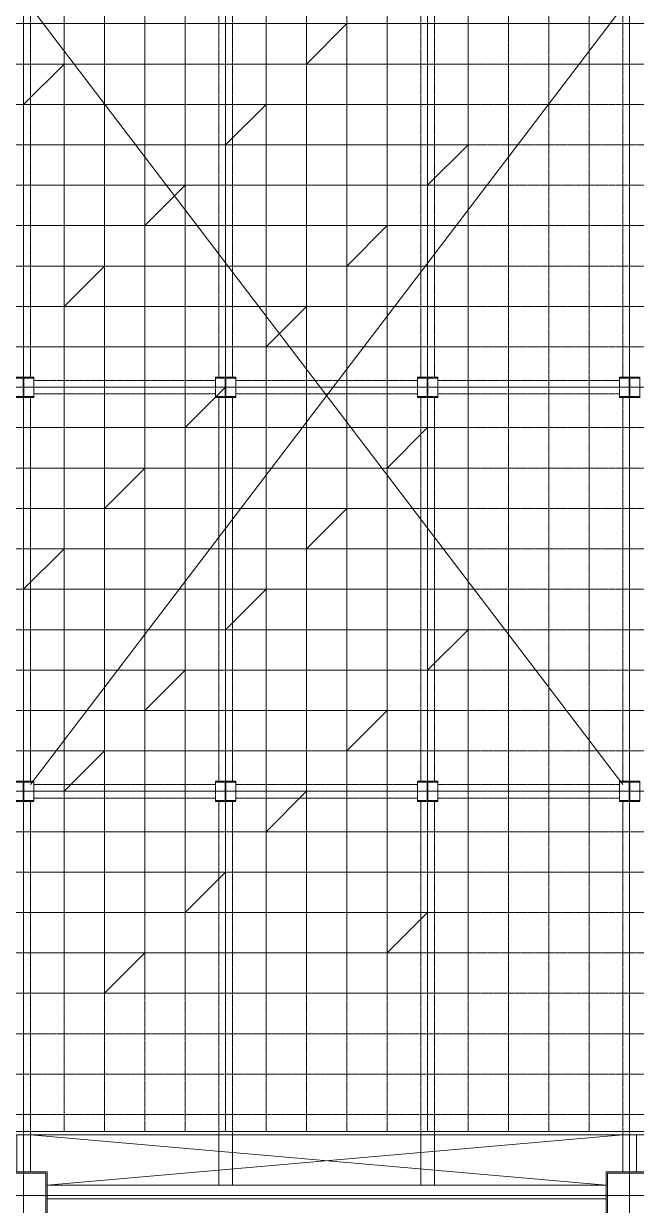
# Model space of a CAD drawing. Extents: x 73996 to 686888, y -9729 to 263202.
# Drawn here: x 390926 to 400026, y 181054 to 198602 of the extents above; entities that cross this region are included whole.
import ezdxf

# ---------------------------------------------------------------- set-up
doc = ezdxf.new("R2010")
doc.units = 0
doc.header["$LTSCALE"] = 20
doc.linetypes.add('Data Center Layout_L20$0$CENTER', pattern=[2, 1.25, -0.25, 0.25, -0.25])
doc.linetypes.add('Data Center Layout_L20$0$DOTK1', pattern=[0.1, 0.05, -0.05])
for name, color, linetype, lineweight in [('Data Center Layout_L20$0$$ALDG', 252, 'Data Center Layout_L20$0$DOTK1', 0), ('Data Center Layout_L20$0$$ALDG-P', 252, 'Continuous', 0), ('Data Center Layout_L20$0$$AREA-RC', 252, 'Continuous', 0), ('Data Center Layout_L20$0$$OOBIKI', 252, 'Data Center Layout_L20$0$DOTK1', 0), ('Data Center Layout_L20$0$ARC', 252, 'Continuous', 0), ('Data Center Layout_L20$0$H-SIN', 252, 'Data Center Layout_L20$0$CENTER', 9), ('Data Center Layout_L20$0$HOJO1', 252, 'Continuous', 0)]:
    doc.layers.add(name, color=color, linetype=linetype, lineweight=lineweight)

# ---------------------------------------------------------------- blocks, each defined once
blk = doc.blocks.new('Data Center Layout_L20$0$BLANK')
blk.add_lwpolyline([(0, 0), (600, 0), (600, 600), (0, 600)], close=True)
blk = doc.blocks.new('Data Center Layout_L20$0$45%-AL-G')
blk.add_line((600, 600), (0, 0))
blk.add_lwpolyline([(0, 0), (600, 0), (600, 600), (0, 600)], close=True)
blk = doc.blocks.new('Data Center Layout_L20$0$A$C80dc7663')
at = {"layer": 'Data Center Layout_L20$0$$ALDG'}
for p, q in [((433540.24, 183095.59), (433540.24, 148995.59)), ((434140.24, 183095.59), (434140.24, 148995.59)), ((434740.24, 183095.59), (434740.24, 148995.59)), ((435340.24, 183095.59), (435340.24, 148995.59)), ((435940.24, 183095.59), (435940.24, 148995.59)), ((436540.24, 183095.59), (436540.24, 148995.59)), ((437140.24, 183095.59), (437140.24, 148995.59)), ((437740.24, 183095.59), (437740.24, 148995.59)), ((438340.24, 183095.59), (438340.24, 148995.59)), ((438940.24, 183095.59), (438940.24, 148995.59)), ((439540.24, 183095.59), (439540.24, 148995.59)), ((440140.24, 183095.59), (440140.24, 148995.59)), ((440740.24, 183095.59), (440740.24, 148995.59)), ((441340.24, 183095.59), (441340.24, 148995.59)), ((432940.24, 165695.59), (432940.24, 148995.59)), ((441940.24, 165695.59), (441940.24, 148995.59)), ((334590.24, 165445.59), (531290.24, 165445.59)), ((531290.24, 164845.59), (334590.24, 164845.59)), ((334590.24, 164245.59), (531290.24, 164245.59)), ((531290.24, 163645.59), (334590.24, 163645.59)), ((334590.24, 163045.59), (531290.24, 163045.59)), ((531290.24, 162445.59), (334590.24, 162445.59)), ((334590.24, 161845.59), (531290.24, 161845.59)), ((531290.24, 161245.59), (334590.24, 161245.59)), ((334590.24, 160645.59), (531290.24, 160645.59)), ((334590.24, 160045.59), (531290.24, 160045.59)), ((531290.24, 159445.59), (334590.24, 159445.59)), ((334590.24, 158845.59), (531290.24, 158845.59)), ((531290.24, 158245.59), (334590.24, 158245.59)), ((531290.24, 157645.59), (334590.24, 157645.59)), ((334590.24, 157045.59), (531290.24, 157045.59)), ((531290.24, 156445.59), (334590.24, 156445.59)), ((334590.24, 155845.59), (531290.24, 155845.59)), ((531290.24, 155245.59), (334590.24, 155245.59)), ((334590.24, 154645.59), (531290.24, 154645.59)), ((531290.24, 154045.59), (334590.24, 154045.59)), ((334590.24, 153445.59), (531290.24, 153445.59)), ((531290.24, 152845.59), (334590.24, 152845.59)), ((334590.24, 152245.59), (531290.24, 152245.59)), ((531290.24, 151645.59), (334590.24, 151645.59)), ((334590.24, 151045.59), (531290.24, 151045.59)), ((531290.24, 150445.59), (334590.24, 150445.59)), ((334590.24, 149845.59), (531290.24, 149845.59)), ((531290.24, 149245.59), (334590.24, 149245.59))]:
    blk.add_line(p, q, dxfattribs=at)
at = {"layer": 'Data Center Layout_L20$0$$ALDG-P'}
blk.add_lwpolyline([(421540.24, 151045.59), (421540.24, 165445.59), (428140.24, 165445.59), (428140.24, 154045.59), (431740.24, 154045.59), (431740.24, 165445.59), (439540.24, 165445.59), (439540.24, 151045.59)], close=True, dxfattribs=at)
at = {"layer": 'Data Center Layout_L20$0$$AREA-RC'}
blk.add_lwpolyline([(390940.24, 151045.59), (439540.24, 151045.59), (439540.24, 165445.59), (446140.24, 165445.59), (446140.24, 148345.59), (444890.24, 148345.59), (444890.24, 148945.59), (402990.24, 148945.59), (402990.24, 148395.59), (396590.24, 148395.59), (396590.24, 148345.59), (390890.24, 148345.59), (390890.24, 148995.59), (390940.24, 148995.59)], close=True, dxfattribs=at)
at = {"layer": 'Data Center Layout_L20$0$$OOBIKI'}
for p, q in [((435840.24, 160195.59), (435840.24, 165895.59)), ((436040.24, 160195.59), (436040.24, 165895.59)), ((438840.24, 160195.59), (438840.24, 165895.59)), ((439040.24, 160195.59), (439040.24, 165895.59)), ((433040.24, 160195.59), (433040.24, 165695.59)), ((441840.24, 160195.59), (441840.24, 165695.59)), ((435790.24, 160145.59), (433090.24, 160145.59)), ((438790.24, 160145.59), (436090.24, 160145.59)), ((441790.24, 160145.59), (439090.24, 160145.59)), ((433040.24, 154195.59), (433040.24, 159895.59)), ((433090.24, 159945.59), (435790.24, 159945.59)), ((435840.24, 154195.59), (435840.24, 159895.59)), ((436040.24, 154195.59), (436040.24, 159895.59)), ((436090.24, 159945.59), (438790.24, 159945.59)), ((438840.24, 154195.59), (438840.24, 159895.59)), ((439040.24, 154195.59), (439040.24, 159895.59)), ((439090.24, 159945.59), (441790.24, 159945.59)), ((441840.24, 154195.59), (441840.24, 159895.59)), ((433090.24, 154145.59), (435790.24, 154145.59)), ((436090.24, 154145.59), (438790.24, 154145.59)), ((439090.24, 154145.59), (441790.24, 154145.59)), ((433090.24, 153945.59), (435790.24, 153945.59)), ((436090.24, 153945.59), (438790.24, 153945.59)), ((439090.24, 153945.59), (441790.24, 153945.59)), ((433040.24, 148395.59), (433040.24, 153895.59)), ((435840.24, 148195.59), (435840.24, 153895.59)), ((436040.24, 148195.59), (436040.24, 153895.59)), ((438840.24, 148195.59), (438840.24, 153895.59)), ((439040.24, 148195.59), (439040.24, 153895.59)), ((441840.24, 148395.59), (441840.24, 153895.59))]:
    blk.add_line(p, q, dxfattribs=at)
at = {"layer": 'Data Center Layout_L20$0$$OOBIKI', "linetype": 'Data Center Layout_L20$0$DOTK1'}
for points in [[(432790.24, 160195.59), (433090.24, 160195.59), (433090.24, 160180.59), (432945.24, 160180.59), (432945.24, 159910.59), (433090.24, 159910.59), (433090.24, 159895.59), (432790.24, 159895.59), (432790.24, 159910.59), (432935.24, 159910.59), (432935.24, 160180.59), (432790.24, 160180.59)], [(435790.24, 160195.59), (436090.24, 160195.59), (436090.24, 160180.59), (435945.24, 160180.59), (435945.24, 159910.59), (436090.24, 159910.59), (436090.24, 159895.59), (435790.24, 159895.59), (435790.24, 159910.59), (435935.24, 159910.59), (435935.24, 160180.59), (435790.24, 160180.59)], [(438790.24, 160195.59), (439090.24, 160195.59), (439090.24, 160180.59), (438945.24, 160180.59), (438945.24, 159910.59), (439090.24, 159910.59), (439090.24, 159895.59), (438790.24, 159895.59), (438790.24, 159910.59), (438935.24, 159910.59), (438935.24, 160180.59), (438790.24, 160180.59)], [(441790.24, 160195.59), (442090.24, 160195.59), (442090.24, 160180.59), (441945.24, 160180.59), (441945.24, 159910.59), (442090.24, 159910.59), (442090.24, 159895.59), (441790.24, 159895.59), (441790.24, 159910.59), (441935.24, 159910.59), (441935.24, 160180.59), (441790.24, 160180.59)], [(432790.24, 154195.59), (433090.24, 154195.59), (433090.24, 154180.59), (432945.24, 154180.59), (432945.24, 153910.59), (433090.24, 153910.59), (433090.24, 153895.59), (432790.24, 153895.59), (432790.24, 153910.59), (432935.24, 153910.59), (432935.24, 154180.59), (432790.24, 154180.59)], [(435790.24, 154195.59), (436090.24, 154195.59), (436090.24, 154180.59), (435945.24, 154180.59), (435945.24, 153910.59), (436090.24, 153910.59), (436090.24, 153895.59), (435790.24, 153895.59), (435790.24, 153910.59), (435935.24, 153910.59), (435935.24, 154180.59), (435790.24, 154180.59)], [(438790.24, 154195.59), (439090.24, 154195.59), (439090.24, 154180.59), (438945.24, 154180.59), (438945.24, 153910.59), (439090.24, 153910.59), (439090.24, 153895.59), (438790.24, 153895.59), (438790.24, 153910.59), (438935.24, 153910.59), (438935.24, 154180.59), (438790.24, 154180.59)], [(441790.24, 154195.59), (442090.24, 154195.59), (442090.24, 154180.59), (441945.24, 154180.59), (441945.24, 153910.59), (442090.24, 153910.59), (442090.24, 153895.59), (441790.24, 153895.59), (441790.24, 153910.59), (441935.24, 153910.59), (441935.24, 154180.59), (441790.24, 154180.59)]]:
    blk.add_lwpolyline(points, close=True, dxfattribs=at)
at = {"layer": 'Data Center Layout_L20$0$$OOBIKI'}
for points in [[(432790.24, 159895.59), (433090.24, 159895.59), (433090.24, 160195.59), (432790.24, 160195.59)], [(435790.24, 159895.59), (436090.24, 159895.59), (436090.24, 160195.59), (435790.24, 160195.59)], [(438790.24, 159895.59), (439090.24, 159895.59), (439090.24, 160195.59), (438790.24, 160195.59)], [(441790.24, 159895.59), (442090.24, 159895.59), (442090.24, 160195.59), (441790.24, 160195.59)], [(432790.24, 153895.59), (433090.24, 153895.59), (433090.24, 154195.59), (432790.24, 154195.59)], [(435790.24, 153895.59), (436090.24, 153895.59), (436090.24, 154195.59), (435790.24, 154195.59)], [(438790.24, 153895.59), (439090.24, 153895.59), (439090.24, 154195.59), (438790.24, 154195.59)], [(441790.24, 153895.59), (442090.24, 153895.59), (442090.24, 154195.59), (441790.24, 154195.59)]]:
    blk.add_lwpolyline(points, close=True, dxfattribs=at)
at = {"layer": 'Data Center Layout_L20$0$ARC'}
for p, q in [((444940.24, 148995.59), (402940.24, 148995.59)), ((402990.24, 148945.59), (444890.24, 148945.59)), ((433040.24, 148945.59), (441590.24, 148195.59)), ((433290.24, 148195.59), (441840.24, 148945.59)), ((441590.24, 148195.59), (433290.24, 148195.59)), ((433290.24, 147995.59), (441590.24, 147995.59))]:
    blk.add_line(p, q, dxfattribs=at)
at = {"layer": 'Data Center Layout_L20$0$ARC', "linetype": 'Continuous'}
blk.add_line((433290.24, 148045.59), (441590.24, 148045.59), dxfattribs=at)
at = {"layer": 'Data Center Layout_L20$0$ARC'}
for points in [[(432840.24, 148945.59), (433040.24, 148945.59), (433040.24, 148395.59), (432840.24, 148395.59)], [(436040.24, 148945.59), (435840.24, 148945.59), (435840.24, 148195.59), (436040.24, 148195.59)], [(439040.24, 148945.59), (438840.24, 148945.59), (438840.24, 148195.59), (439040.24, 148195.59)], [(441840.24, 148945.59), (442040.24, 148945.59), (442040.24, 148395.59), (441840.24, 148395.59)], [(432590.24, 147695.59), (432590.24, 148395.59), (433290.24, 148395.59), (433290.24, 147695.59)], [(432610.24, 147715.59), (432610.24, 148375.59), (433270.24, 148375.59), (433270.24, 147715.59)], [(441590.24, 147695.59), (441590.24, 148395.59), (442290.24, 148395.59), (442290.24, 147695.59)], [(441610.24, 147715.59), (441610.24, 148375.59), (442270.24, 148375.59), (442270.24, 147715.59)]]:
    blk.add_lwpolyline(points, close=True, dxfattribs=at)
at = {"layer": 'Data Center Layout_L20$0$H-SIN'}
for p, q in [((432940.24, 124521.53), (432940.24, 230045.59)), ((441940.24, 124521.53), (441940.24, 230045.59)), ((294307.41, 160045.59), (588940.24, 160045.59)), ((294307.41, 154045.59), (588940.24, 154045.59)), ((294307.41, 148045.59), (588940.24, 148045.59))]:
    blk.add_line(p, q, dxfattribs=at)
at = {"layer": 'Data Center Layout_L20$0$HOJO1'}
for p, q in [((441840.24, 165695.59), (433040.24, 154145.59)), ((433040.24, 165695.59), (441840.24, 154145.59))]:
    blk.add_line(p, q, dxfattribs=at)
at = {"layer": 'Data Center Layout_L20$0$$ALDG-P'}
for name, p in [('Data Center Layout_L20$0$BLANK', (432340.24, 165445.59)), ('Data Center Layout_L20$0$BLANK', (432940.24, 165445.59)), ('Data Center Layout_L20$0$BLANK', (432940.24, 164845.59)), ('Data Center Layout_L20$0$BLANK', (433540.24, 164845.59)), ('Data Center Layout_L20$0$BLANK', (434140.24, 164845.59)), ('Data Center Layout_L20$0$BLANK', (434740.24, 164845.59)), ('Data Center Layout_L20$0$BLANK', (435340.24, 164845.59)), ('Data Center Layout_L20$0$BLANK', (435940.24, 164845.59)), ('Data Center Layout_L20$0$BLANK', (436540.24, 164845.59)), ('Data Center Layout_L20$0$45%-AL-G', (437140.24, 164845.59)), ('Data Center Layout_L20$0$BLANK', (437740.24, 164845.59)), ('Data Center Layout_L20$0$BLANK', (438340.24, 164845.59)), ('Data Center Layout_L20$0$BLANK', (438940.24, 164845.59)), ('Data Center Layout_L20$0$45%-AL-G', (432940.24, 164245.59)), ('Data Center Layout_L20$0$BLANK', (433540.24, 164245.59)), ('Data Center Layout_L20$0$BLANK', (434140.24, 164245.59)), ('Data Center Layout_L20$0$BLANK', (434740.24, 164245.59)), ('Data Center Layout_L20$0$BLANK', (435340.24, 164245.59)), ('Data Center Layout_L20$0$BLANK', (435940.24, 164245.59)), ('Data Center Layout_L20$0$BLANK', (436540.24, 164245.59)), ('Data Center Layout_L20$0$BLANK', (437140.24, 164245.59)), ('Data Center Layout_L20$0$BLANK', (437740.24, 164245.59)), ('Data Center Layout_L20$0$BLANK', (438340.24, 164245.59)), ('Data Center Layout_L20$0$BLANK', (438940.24, 164245.59)), ('Data Center Layout_L20$0$BLANK', (432940.24, 163645.59)), ('Data Center Layout_L20$0$BLANK', (433540.24, 163645.59)), ('Data Center Layout_L20$0$BLANK', (434140.24, 163645.59)), ('Data Center Layout_L20$0$BLANK', (434740.24, 163645.59)), ('Data Center Layout_L20$0$BLANK', (435340.24, 163645.59)), ('Data Center Layout_L20$0$45%-AL-G', (435940.24, 163645.59)), ('Data Center Layout_L20$0$BLANK', (436540.24, 163645.59)), ('Data Center Layout_L20$0$BLANK', (437140.24, 163645.59)), ('Data Center Layout_L20$0$BLANK', (437740.24, 163645.59)), ('Data Center Layout_L20$0$BLANK', (438340.24, 163645.59)), ('Data Center Layout_L20$0$BLANK', (438940.24, 163645.59)), ('Data Center Layout_L20$0$BLANK', (432940.24, 163045.59)), ('Data Center Layout_L20$0$BLANK', (433540.24, 163045.59)), ('Data Center Layout_L20$0$BLANK', (434140.24, 163045.59)), ('Data Center Layout_L20$0$BLANK', (434740.24, 163045.59)), ('Data Center Layout_L20$0$BLANK', (435340.24, 163045.59)), ('Data Center Layout_L20$0$BLANK', (435940.24, 163045.59)), ('Data Center Layout_L20$0$BLANK', (436540.24, 163045.59)), ('Data Center Layout_L20$0$BLANK', (437140.24, 163045.59)), ('Data Center Layout_L20$0$BLANK', (437740.24, 163045.59)), ('Data Center Layout_L20$0$BLANK', (438340.24, 163045.59)), ('Data Center Layout_L20$0$45%-AL-G', (438940.24, 163045.59)), ('Data Center Layout_L20$0$BLANK', (432940.24, 162445.59)), ('Data Center Layout_L20$0$BLANK', (433540.24, 162445.59)), ('Data Center Layout_L20$0$BLANK', (434140.24, 162445.59)), ('Data Center Layout_L20$0$45%-AL-G', (434740.24, 162445.59)), ('Data Center Layout_L20$0$BLANK', (435340.24, 162445.59)), ('Data Center Layout_L20$0$BLANK', (435940.24, 162445.59)), ('Data Center Layout_L20$0$BLANK', (436540.24, 162445.59)), ('Data Center Layout_L20$0$BLANK', (437140.24, 162445.59)), ('Data Center Layout_L20$0$BLANK', (437740.24, 162445.59)), ('Data Center Layout_L20$0$BLANK', (438340.24, 162445.59)), ('Data Center Layout_L20$0$BLANK', (438940.24, 162445.59)), ('Data Center Layout_L20$0$BLANK', (432940.24, 161845.59)), ('Data Center Layout_L20$0$BLANK', (433540.24, 161845.59)), ('Data Center Layout_L20$0$BLANK', (434140.24, 161845.59)), ('Data Center Layout_L20$0$BLANK', (434740.24, 161845.59)), ('Data Center Layout_L20$0$BLANK', (435340.24, 161845.59)), ('Data Center Layout_L20$0$BLANK', (435940.24, 161845.59)), ('Data Center Layout_L20$0$BLANK', (436540.24, 161845.59)), ('Data Center Layout_L20$0$BLANK', (437140.24, 161845.59)), ('Data Center Layout_L20$0$45%-AL-G', (437740.24, 161845.59)), ('Data Center Layout_L20$0$BLANK', (438340.24, 161845.59)), ('Data Center Layout_L20$0$BLANK', (438940.24, 161845.59)), ('Data Center Layout_L20$0$BLANK', (432940.24, 161245.59)), ('Data Center Layout_L20$0$45%-AL-G', (433540.24, 161245.59)), ('Data Center Layout_L20$0$BLANK', (434140.24, 161245.59)), ('Data Center Layout_L20$0$BLANK', (434740.24, 161245.59)), ('Data Center Layout_L20$0$BLANK', (435340.24, 161245.59)), ('Data Center Layout_L20$0$BLANK', (435940.24, 161245.59)), ('Data Center Layout_L20$0$BLANK', (436540.24, 161245.59)), ('Data Center Layout_L20$0$BLANK', (437140.24, 161245.59)), ('Data Center Layout_L20$0$BLANK', (437740.24, 161245.59)), ('Data Center Layout_L20$0$BLANK', (438340.24, 161245.59)), ('Data Center Layout_L20$0$BLANK', (438940.24, 161245.59)), ('Data Center Layout_L20$0$BLANK', (432940.24, 160645.59)), ('Data Center Layout_L20$0$BLANK', (433540.24, 160645.59)), ('Data Center Layout_L20$0$BLANK', (434140.24, 160645.59)), ('Data Center Layout_L20$0$BLANK', (434740.24, 160645.59)), ('Data Center Layout_L20$0$BLANK', (435340.24, 160645.59)), ('Data Center Layout_L20$0$BLANK', (435940.24, 160645.59)), ('Data Center Layout_L20$0$45%-AL-G', (436540.24, 160645.59)), ('Data Center Layout_L20$0$BLANK', (437140.24, 160645.59)), ('Data Center Layout_L20$0$BLANK', (437740.24, 160645.59)), ('Data Center Layout_L20$0$BLANK', (438340.24, 160645.59)), ('Data Center Layout_L20$0$BLANK', (438940.24, 160645.59)), ('Data Center Layout_L20$0$BLANK', (432940.24, 160045.59)), ('Data Center Layout_L20$0$BLANK', (433540.24, 160045.59)), ('Data Center Layout_L20$0$BLANK', (434140.24, 160045.59)), ('Data Center Layout_L20$0$BLANK', (434740.24, 160045.59)), ('Data Center Layout_L20$0$BLANK', (435340.24, 160045.59)), ('Data Center Layout_L20$0$BLANK', (435940.24, 160045.59)), ('Data Center Layout_L20$0$BLANK', (436540.24, 160045.59)), ('Data Center Layout_L20$0$BLANK', (437140.24, 160045.59)), ('Data Center Layout_L20$0$BLANK', (437740.24, 160045.59)), ('Data Center Layout_L20$0$BLANK', (438340.24, 160045.59)), ('Data Center Layout_L20$0$BLANK', (438940.24, 160045.59)), ('Data Center Layout_L20$0$BLANK', (432940.24, 159445.59)), ('Data Center Layout_L20$0$BLANK', (433540.24, 159445.59)), ('Data Center Layout_L20$0$BLANK', (434140.24, 159445.59)), ('Data Center Layout_L20$0$BLANK', (434740.24, 159445.59)), ('Data Center Layout_L20$0$45%-AL-G', (435340.24, 159445.59)), ('Data Center Layout_L20$0$BLANK', (435940.24, 159445.59)), ('Data Center Layout_L20$0$BLANK', (436540.24, 159445.59)), ('Data Center Layout_L20$0$BLANK', (437140.24, 159445.59)), ('Data Center Layout_L20$0$BLANK', (437740.24, 159445.59)), ('Data Center Layout_L20$0$BLANK', (438340.24, 159445.59)), ('Data Center Layout_L20$0$BLANK', (438940.24, 159445.59)), ('Data Center Layout_L20$0$BLANK', (432940.24, 158845.59)), ('Data Center Layout_L20$0$BLANK', (433540.24, 158845.59)), ('Data Center Layout_L20$0$BLANK', (434140.24, 158845.59)), ('Data Center Layout_L20$0$BLANK', (434740.24, 158845.59)), ('Data Center Layout_L20$0$BLANK', (435340.24, 158845.59)), ('Data Center Layout_L20$0$BLANK', (435940.24, 158845.59)), ('Data Center Layout_L20$0$BLANK', (436540.24, 158845.59)), ('Data Center Layout_L20$0$BLANK', (437140.24, 158845.59)), ('Data Center Layout_L20$0$BLANK', (437740.24, 158845.59)), ('Data Center Layout_L20$0$45%-AL-G', (438340.24, 158845.59)), ('Data Center Layout_L20$0$BLANK', (438940.24, 158845.59)), ('Data Center Layout_L20$0$BLANK', (432940.24, 158245.59)), ('Data Center Layout_L20$0$BLANK', (433540.24, 158245.59)), ('Data Center Layout_L20$0$45%-AL-G', (434140.24, 158245.59)), ('Data Center Layout_L20$0$BLANK', (434740.24, 158245.59)), ('Data Center Layout_L20$0$BLANK', (435340.24, 158245.59)), ('Data Center Layout_L20$0$BLANK', (435940.24, 158245.59)), ('Data Center Layout_L20$0$BLANK', (436540.24, 158245.59)), ('Data Center Layout_L20$0$BLANK', (437140.24, 158245.59)), ('Data Center Layout_L20$0$BLANK', (437740.24, 158245.59)), ('Data Center Layout_L20$0$BLANK', (438340.24, 158245.59)), ('Data Center Layout_L20$0$BLANK', (438940.24, 158245.59)), ('Data Center Layout_L20$0$BLANK', (432940.24, 157645.59)), ('Data Center Layout_L20$0$BLANK', (433540.24, 157645.59)), ('Data Center Layout_L20$0$BLANK', (434140.24, 157645.59)), ('Data Center Layout_L20$0$BLANK', (434740.24, 157645.59)), ('Data Center Layout_L20$0$BLANK', (435340.24, 157645.59)), ('Data Center Layout_L20$0$BLANK', (435940.24, 157645.59)), ('Data Center Layout_L20$0$BLANK', (436540.24, 157645.59)), ('Data Center Layout_L20$0$45%-AL-G', (437140.24, 157645.59)), ('Data Center Layout_L20$0$BLANK', (437740.24, 157645.59)), ('Data Center Layout_L20$0$BLANK', (438340.24, 157645.59)), ('Data Center Layout_L20$0$BLANK', (438940.24, 157645.59)), ('Data Center Layout_L20$0$45%-AL-G', (432940.24, 157045.59)), ('Data Center Layout_L20$0$BLANK', (433540.24, 157045.59)), ('Data Center Layout_L20$0$BLANK', (434140.24, 157045.59)), ('Data Center Layout_L20$0$BLANK', (434740.24, 157045.59)), ('Data Center Layout_L20$0$BLANK', (435340.24, 157045.59)), ('Data Center Layout_L20$0$BLANK', (435940.24, 157045.59)), ('Data Center Layout_L20$0$BLANK', (436540.24, 157045.59)), ('Data Center Layout_L20$0$BLANK', (437140.24, 157045.59)), ('Data Center Layout_L20$0$BLANK', (437740.24, 157045.59)), ('Data Center Layout_L20$0$BLANK', (438340.24, 157045.59)), ('Data Center Layout_L20$0$BLANK', (438940.24, 157045.59)), ('Data Center Layout_L20$0$BLANK', (432940.24, 156445.59)), ('Data Center Layout_L20$0$BLANK', (433540.24, 156445.59)), ('Data Center Layout_L20$0$BLANK', (434140.24, 156445.59)), ('Data Center Layout_L20$0$BLANK', (434740.24, 156445.59)), ('Data Center Layout_L20$0$BLANK', (435340.24, 156445.59)), ('Data Center Layout_L20$0$45%-AL-G', (435940.24, 156445.59)), ('Data Center Layout_L20$0$BLANK', (436540.24, 156445.59)), ('Data Center Layout_L20$0$BLANK', (437140.24, 156445.59)), ('Data Center Layout_L20$0$BLANK', (437740.24, 156445.59)), ('Data Center Layout_L20$0$BLANK', (438340.24, 156445.59)), ('Data Center Layout_L20$0$BLANK', (438940.24, 156445.59)), ('Data Center Layout_L20$0$BLANK', (432940.24, 155845.59)), ('Data Center Layout_L20$0$BLANK', (433540.24, 155845.59)), ('Data Center Layout_L20$0$BLANK', (434140.24, 155845.59)), ('Data Center Layout_L20$0$BLANK', (434740.24, 155845.59)), ('Data Center Layout_L20$0$BLANK', (435340.24, 155845.59)), ('Data Center Layout_L20$0$BLANK', (435940.24, 155845.59)), ('Data Center Layout_L20$0$BLANK', (436540.24, 155845.59)), ('Data Center Layout_L20$0$BLANK', (437140.24, 155845.59)), ('Data Center Layout_L20$0$BLANK', (437740.24, 155845.59)), ('Data Center Layout_L20$0$BLANK', (438340.24, 155845.59)), ('Data Center Layout_L20$0$45%-AL-G', (438940.24, 155845.59)), ('Data Center Layout_L20$0$BLANK', (432940.24, 155245.59)), ('Data Center Layout_L20$0$BLANK', (433540.24, 155245.59)), ('Data Center Layout_L20$0$BLANK', (434140.24, 155245.59)), ('Data Center Layout_L20$0$45%-AL-G', (434740.24, 155245.59)), ('Data Center Layout_L20$0$BLANK', (435340.24, 155245.59)), ('Data Center Layout_L20$0$BLANK', (435940.24, 155245.59)), ('Data Center Layout_L20$0$BLANK', (436540.24, 155245.59)), ('Data Center Layout_L20$0$BLANK', (437140.24, 155245.59)), ('Data Center Layout_L20$0$BLANK', (437740.24, 155245.59)), ('Data Center Layout_L20$0$BLANK', (438340.24, 155245.59)), ('Data Center Layout_L20$0$BLANK', (438940.24, 155245.59)), ('Data Center Layout_L20$0$BLANK', (432940.24, 154645.59)), ('Data Center Layout_L20$0$BLANK', (433540.24, 154645.59)), ('Data Center Layout_L20$0$BLANK', (434140.24, 154645.59)), ('Data Center Layout_L20$0$BLANK', (434740.24, 154645.59)), ('Data Center Layout_L20$0$BLANK', (435340.24, 154645.59)), ('Data Center Layout_L20$0$BLANK', (435940.24, 154645.59)), ('Data Center Layout_L20$0$BLANK', (436540.24, 154645.59)), ('Data Center Layout_L20$0$BLANK', (437140.24, 154645.59)), ('Data Center Layout_L20$0$45%-AL-G', (437740.24, 154645.59)), ('Data Center Layout_L20$0$BLANK', (438340.24, 154645.59)), ('Data Center Layout_L20$0$BLANK', (438940.24, 154645.59)), ('Data Center Layout_L20$0$BLANK', (432940.24, 154045.59)), ('Data Center Layout_L20$0$45%-AL-G', (433540.24, 154045.59)), ('Data Center Layout_L20$0$BLANK', (434140.24, 154045.59)), ('Data Center Layout_L20$0$BLANK', (434740.24, 154045.59)), ('Data Center Layout_L20$0$BLANK', (435340.24, 154045.59)), ('Data Center Layout_L20$0$BLANK', (435940.24, 154045.59)), ('Data Center Layout_L20$0$BLANK', (436540.24, 154045.59)), ('Data Center Layout_L20$0$BLANK', (437140.24, 154045.59)), ('Data Center Layout_L20$0$BLANK', (437740.24, 154045.59)), ('Data Center Layout_L20$0$BLANK', (438340.24, 154045.59)), ('Data Center Layout_L20$0$BLANK', (438940.24, 154045.59)), ('Data Center Layout_L20$0$BLANK', (432940.24, 153445.59)), ('Data Center Layout_L20$0$BLANK', (433540.24, 153445.59)), ('Data Center Layout_L20$0$BLANK', (434140.24, 153445.59)), ('Data Center Layout_L20$0$BLANK', (434740.24, 153445.59)), ('Data Center Layout_L20$0$BLANK', (435340.24, 153445.59)), ('Data Center Layout_L20$0$BLANK', (435940.24, 153445.59)), ('Data Center Layout_L20$0$45%-AL-G', (436540.24, 153445.59)), ('Data Center Layout_L20$0$BLANK', (437140.24, 153445.59)), ('Data Center Layout_L20$0$BLANK', (437740.24, 153445.59)), ('Data Center Layout_L20$0$BLANK', (438340.24, 153445.59)), ('Data Center Layout_L20$0$BLANK', (438940.24, 153445.59)), ('Data Center Layout_L20$0$BLANK', (432940.24, 152845.59)), ('Data Center Layout_L20$0$BLANK', (433540.24, 152845.59)), ('Data Center Layout_L20$0$BLANK', (434140.24, 152845.59)), ('Data Center Layout_L20$0$BLANK', (434740.24, 152845.59)), ('Data Center Layout_L20$0$BLANK', (435340.24, 152845.59)), ('Data Center Layout_L20$0$BLANK', (435940.24, 152845.59)), ('Data Center Layout_L20$0$BLANK', (436540.24, 152845.59)), ('Data Center Layout_L20$0$BLANK', (437140.24, 152845.59)), ('Data Center Layout_L20$0$BLANK', (437740.24, 152845.59)), ('Data Center Layout_L20$0$BLANK', (438340.24, 152845.59)), ('Data Center Layout_L20$0$BLANK', (438940.24, 152845.59)), ('Data Center Layout_L20$0$BLANK', (432940.24, 152245.59)), ('Data Center Layout_L20$0$BLANK', (433540.24, 152245.59)), ('Data Center Layout_L20$0$BLANK', (434140.24, 152245.59)), ('Data Center Layout_L20$0$BLANK', (434740.24, 152245.59)), ('Data Center Layout_L20$0$45%-AL-G', (435340.24, 152245.59)), ('Data Center Layout_L20$0$BLANK', (435940.24, 152245.59)), ('Data Center Layout_L20$0$BLANK', (436540.24, 152245.59)), ('Data Center Layout_L20$0$BLANK', (437140.24, 152245.59)), ('Data Center Layout_L20$0$BLANK', (437740.24, 152245.59)), ('Data Center Layout_L20$0$BLANK', (438340.24, 152245.59)), ('Data Center Layout_L20$0$BLANK', (438940.24, 152245.59)), ('Data Center Layout_L20$0$BLANK', (432940.24, 151645.59)), ('Data Center Layout_L20$0$BLANK', (433540.24, 151645.59)), ('Data Center Layout_L20$0$BLANK', (434140.24, 151645.59)), ('Data Center Layout_L20$0$BLANK', (434740.24, 151645.59)), ('Data Center Layout_L20$0$BLANK', (435340.24, 151645.59)), ('Data Center Layout_L20$0$BLANK', (435940.24, 151645.59)), ('Data Center Layout_L20$0$BLANK', (436540.24, 151645.59)), ('Data Center Layout_L20$0$BLANK', (437140.24, 151645.59)), ('Data Center Layout_L20$0$BLANK', (437740.24, 151645.59)), ('Data Center Layout_L20$0$45%-AL-G', (438340.24, 151645.59)), ('Data Center Layout_L20$0$BLANK', (438940.24, 151645.59)), ('Data Center Layout_L20$0$BLANK', (432940.24, 151045.59)), ('Data Center Layout_L20$0$BLANK', (433540.24, 151045.59)), ('Data Center Layout_L20$0$45%-AL-G', (434140.24, 151045.59)), ('Data Center Layout_L20$0$BLANK', (434740.24, 151045.59)), ('Data Center Layout_L20$0$BLANK', (435340.24, 151045.59)), ('Data Center Layout_L20$0$BLANK', (435940.24, 151045.59)), ('Data Center Layout_L20$0$BLANK', (436540.24, 151045.59)), ('Data Center Layout_L20$0$BLANK', (437140.24, 151045.59)), ('Data Center Layout_L20$0$BLANK', (437740.24, 151045.59)), ('Data Center Layout_L20$0$BLANK', (438340.24, 151045.59)), ('Data Center Layout_L20$0$BLANK', (438940.24, 151045.59))]:
    blk.add_blockref(name, p, dxfattribs=at)
blk = doc.blocks.new('Data Center Layout_L20')
blk.add_blockref('Data Center Layout_L20$0$A$C80dc7663', (-42015, 33157))

msp = doc.modelspace()

# ---------------------------------------------------------------- block references
msp.add_blockref('Data Center Layout_L20', (0, 0))

doc.saveas('drawing.dxf')
